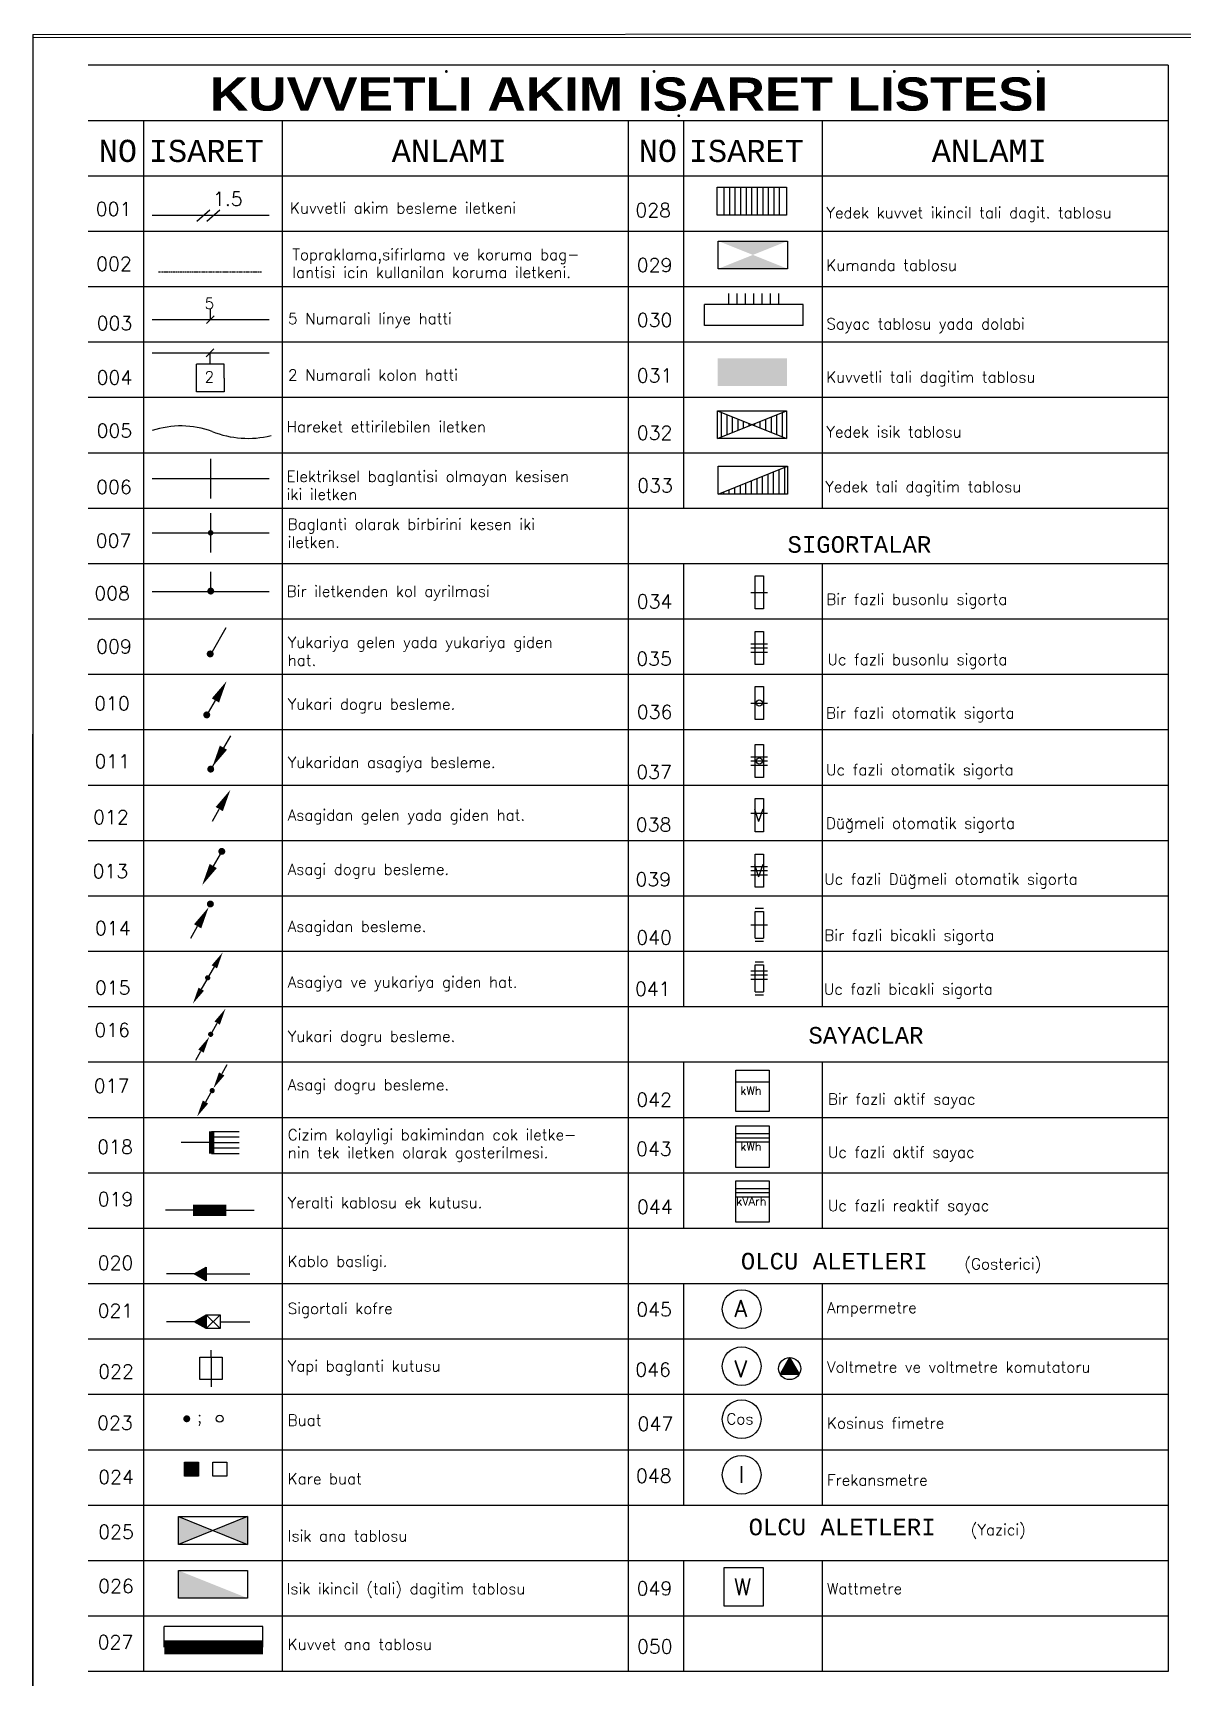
# Model space of a CAD drawing. Header units: millimetres. Extents: x -4402 to 30102, y 1696 to 6551.
# Drawn here: x 25472 to 25965, y 5472 to 6179 of the extents above; entities that cross this region are included whole.
import ezdxf

# ---------------------------------------------------------------- set-up
doc = ezdxf.new("R2010")
doc.units = ezdxf.units.MM
doc.linetypes.add('DASHED', pattern=[0.75, 0.5, -0.25])
for name, color, linetype, lineweight in [('ANTET', 2, 'Continuous', 15), ('Linye', 4, 'Continuous', 50), ('SORTI', 3, 'Continuous', 30)]:
    doc.layers.add(name, color=color, linetype=linetype, lineweight=lineweight)
for name, color, linetype in [('Kapi_Pencere', 7, 'Continuous'), ('NO1', 40, 'Continuous'), ('NO2', 3, 'Continuous'), ('NO3', 3, 'Continuous'), ('Olculendirme', 7, 'Continuous')]:
    doc.layers.add(name, color=color, linetype=linetype)
doc.styles.add('MONOTXT', font='monotxt.shx')
doc.styles.add('ROMANC', font='', dxfattribs={"width": 0.9})
doc.styles.add('ROMANS', font='ROMANS.shx', dxfattribs={"width": 0.7})
doc.styles.get('ROMANC').set_extended_font_data('Arial Black')

msp = doc.modelspace()

# ---------------------------------------------------------------- linework, layer by layer
at = {"color": 3, "linetype": 'DASHED'}
msp.add_line((25525.62, 6076.2), (25569.95, 6076.2), dxfattribs=at)
at = {"layer": 'ANTET'}
for p, q in [((26471.31, 6176.85), (25471.59, 6176.85)), ((25471.59, 4762.91), (25471.59, 5799.72))]:
    msp.add_line(p, q, dxfattribs=at)
at = {"layer": 'Kapi_Pencere', "color": 2}
msp.add_line((25471.59, 6178.2), (26971.81, 6178.88), dxfattribs=at)
at = {"layer": 'Linye', "color": 3, "lineweight": -2}
msp.add_line((25471.59, 5841.03), (25471.59, 5213), dxfattribs=at)
at = {"layer": 'NO1', "color": 142}
for p, q in [((25547.59, 6102.76), (25542.07, 6097.85)), ((25551.88, 6102.76), (25546.35, 6097.85))]:
    msp.add_line(p, q, dxfattribs=at)
at = {"layer": 'NO1', "color": 3}
for p, q in [((25534.11, 5541.24), (25563.86, 5529.34)), ((25563.86, 5541.24), (25534.11, 5529.34))]:
    msp.add_line(p, q, dxfattribs=at)
for points in [[(25534.11, 5541.24), (25548.98, 5535.29), (25534.11, 5529.34)], [(25548.98, 5535.29), (25563.86, 5541.24), (25563.86, 5529.34)]]:
    msp.add_solid(points, dxfattribs=at)
at = {"layer": 'NO2', "color": 40}
for p, q in [((25959.55, 6164.95), (25495.39, 6164.95)), ((25959.55, 6164.95), (25959.55, 5474.66)), ((25959.55, 6141.14), (25495.39, 6141.14)), ((25519.19, 6141.14), (25519.19, 5474.66)), ((25578.7, 6141.14), (25578.7, 5474.66)), ((25727.47, 6141.14), (25727.47, 5474.66)), ((25751.27, 6141.14), (25751.27, 5974.52)), ((25810.78, 6141.14), (25810.78, 5974.52)), ((25959.55, 6117.34), (25495.39, 6117.34)), ((25959.55, 6093.54), (25495.39, 6093.54)), ((25959.55, 6069.74), (25495.39, 6069.74)), ((25959.55, 6045.93), (25495.39, 6045.93)), ((25959.55, 6022.13), (25495.39, 6022.13)), ((25959.55, 5998.33), (25495.39, 5998.33)), ((25959.55, 5974.52), (25495.39, 5974.52)), ((25959.55, 5950.72), (25495.39, 5950.72)), ((25751.27, 5950.72), (25751.27, 5760.3)), ((25810.78, 5950.72), (25810.78, 5760.3)), ((25959.55, 5926.92), (25495.39, 5926.92)), ((25959.55, 5903.12), (25495.39, 5903.12)), ((25959.55, 5879.31), (25495.39, 5879.31)), ((25959.55, 5855.51), (25495.39, 5855.51)), ((25959.55, 5831.71), (25495.39, 5831.71)), ((25959.55, 5807.9), (25495.39, 5807.9)), ((25959.55, 5784.1), (25495.39, 5784.1)), ((25959.55, 5760.3), (25495.39, 5760.3)), ((25959.55, 5736.5), (25495.39, 5736.5)), ((25751.27, 5736.5), (25751.27, 5665.09)), ((25810.78, 5736.5), (25810.78, 5665.09)), ((25959.55, 5712.69), (25495.39, 5712.69)), ((25959.55, 5688.89), (25495.39, 5688.89)), ((25959.55, 5665.09), (25495.39, 5665.09)), ((25959.55, 5641.28), (25495.39, 5641.28)), ((25751.27, 5641.28), (25751.27, 5546.07)), ((25810.78, 5641.28), (25810.78, 5546.07)), ((25959.55, 5617.48), (25495.39, 5617.48)), ((25959.55, 5593.68), (25495.39, 5593.68)), ((25959.55, 5569.88), (25495.39, 5569.88)), ((25959.55, 5546.07), (25495.39, 5546.07)), ((25959.55, 5522.27), (25495.39, 5522.27)), ((25751.27, 5522.27), (25751.27, 5474.66)), ((25810.78, 5522.27), (25810.78, 5474.66)), ((25959.55, 5498.47), (25495.39, 5498.47)), ((25959.55, 5474.66), (25495.39, 5474.66))]:
    msp.add_line(p, q, dxfattribs=at)
at = {"layer": 'NO3'}
for p, q in [((25765.74, 6112.51), (25795.49, 6112.51)), ((25765.74, 6100.61), (25765.74, 6112.51)), ((25768.72, 6100.61), (25768.72, 6112.51)), ((25771.1, 6100.61), (25771.1, 6112.51)), ((25773.48, 6100.61), (25773.48, 6112.51)), ((25775.86, 6100.61), (25775.86, 6112.51)), ((25778.24, 6100.61), (25778.24, 6112.51)), ((25780.62, 6100.61), (25780.62, 6112.51)), ((25783, 6100.61), (25783, 6112.51)), ((25785.38, 6100.61), (25785.38, 6112.51)), ((25787.76, 6100.61), (25787.76, 6112.51)), ((25790.14, 6100.61), (25790.14, 6112.51)), ((25792.52, 6100.61), (25792.52, 6112.51)), ((25795.49, 6112.51), (25795.49, 6100.61)), ((25795.49, 6100.61), (25765.74, 6100.61)), ((25766.14, 6089.42), (25795.9, 6089.42)), ((25766.14, 6077.52), (25766.14, 6089.42)), ((25795.9, 6089.42), (25795.9, 6077.52)), ((25795.9, 6077.52), (25766.14, 6077.52)), ((25770.7, 6062.11), (25770.7, 6066.87)), ((25774.27, 6062.11), (25774.27, 6066.87)), ((25777.84, 6062.11), (25777.84, 6066.87)), ((25781.41, 6062.11), (25781.41, 6066.87)), ((25784.98, 6062.11), (25784.98, 6066.87)), ((25788.55, 6062.11), (25788.55, 6066.87)), ((25792.12, 6062.11), (25792.12, 6066.87)), ((25760.21, 6053.18), (25760.21, 6062.11)), ((25802.61, 6062.11), (25760.21, 6062.11)), ((25802.61, 6053.18), (25802.61, 6062.11)), ((25802.61, 6053.18), (25760.21, 6053.18)), ((25765.75, 6016.48), (25795.5, 6016.48)), ((25765.75, 6004.57), (25765.75, 6016.48)), ((25767.53, 6005.29), (25767.53, 6015.76)), ((25769.91, 6006.24), (25769.91, 6014.81)), ((25772.29, 6007.19), (25772.29, 6013.86)), ((25788.96, 6007.19), (25788.96, 6013.86)), ((25791.34, 6006.24), (25791.34, 6014.81)), ((25793.72, 6005.29), (25793.72, 6015.76)), ((25795.5, 6016.48), (25795.5, 6004.57)), ((25774.67, 6008.14), (25774.67, 6012.91)), ((25777.05, 6009.1), (25777.05, 6011.96)), ((25779.43, 6010.05), (25779.43, 6011)), ((25781.82, 6010.05), (25781.82, 6011)), ((25784.2, 6009.1), (25784.2, 6011.96)), ((25786.58, 6008.14), (25786.58, 6012.91)), ((25795.5, 6004.57), (25765.75, 6004.57)), ((25766.14, 5992.61), (25795.9, 5992.61)), ((25766.14, 5980.71), (25766.14, 5992.61)), ((25794.71, 5980.71), (25794.71, 5992.14)), ((25795.9, 5992.61), (25795.9, 5980.71)), ((25778.04, 5980.71), (25778.04, 5985.47)), ((25780.42, 5980.71), (25780.42, 5986.43)), ((25782.81, 5980.71), (25782.81, 5987.38)), ((25785.19, 5980.71), (25785.19, 5988.33)), ((25787.57, 5980.71), (25787.57, 5989.28)), ((25789.95, 5980.71), (25789.95, 5990.23)), ((25792.33, 5980.71), (25792.33, 5991.19)), ((25795.9, 5980.71), (25766.14, 5980.71)), ((25768.52, 5980.71), (25768.52, 5981.66)), ((25770.9, 5980.71), (25770.9, 5982.62)), ((25773.28, 5980.71), (25773.28, 5983.57)), ((25775.66, 5980.71), (25775.66, 5984.52)), ((25548.72, 5913.1), (25554.67, 5923.41)), ((25547.08, 5886.85), (25550.05, 5892)), ((25556.45, 5876.85), (25553.48, 5871.7)), ((25548.72, 5863.46), (25551.69, 5868.61)), ((25548.72, 5840.17), (25551.69, 5845.32)), ((25552.07, 5826), (25549.09, 5820.85)), ((25539.42, 5789.79), (25542.39, 5794.94)), ((25547.35, 5773.66), (25549.58, 5777.52)), ((25546.17, 5771.77), (25543.94, 5767.9)), ((25548.57, 5749.5), (25550.8, 5753.37)), ((25541.6, 5737.42), (25543.83, 5741.29)), ((25554.97, 5735.36), (25552.74, 5731.5)), ((25547.99, 5723.28), (25545.76, 5719.42)), ((25548.41, 5706.82), (25560.31, 5706.82)), ((25548.41, 5704.44), (25560.31, 5704.44)), ((25548.41, 5702.06), (25535.31, 5702.06)), ((25548.41, 5702.06), (25560.31, 5702.06)), ((25548.41, 5699.68), (25560.31, 5699.68)), ((25548.41, 5697.3), (25560.31, 5697.3)), ((25540.43, 5672.88), (25528.53, 5672.88)), ((25554.72, 5672.88), (25566.62, 5672.88)), ((25540.96, 5645.54), (25546.11, 5648.52)), ((25546.11, 5648.52), (25546.11, 5642.56)), ((25540.96, 5645.54), (25529.06, 5645.54)), ((25546.11, 5642.56), (25540.96, 5645.54)), ((25546.11, 5645.54), (25564.76, 5645.54)), ((25540.96, 5625.03), (25529.06, 5625.03)), ((25540.96, 5625.03), (25546.11, 5628.01)), ((25546.11, 5622.06), (25540.96, 5625.03)), ((25546.11, 5628.01), (25546.11, 5622.06)), ((25546.11, 5628.01), (25552.06, 5628.01)), ((25546.11, 5628.01), (25552.06, 5622.06)), ((25552.06, 5628.01), (25546.11, 5622.06)), ((25552.06, 5628.01), (25552.06, 5622.06)), ((25552.06, 5625.03), (25564.76, 5625.03)), ((25552.06, 5622.06), (25546.11, 5622.06)), ((25548.14, 5609.71), (25548.14, 5612.79)), ((25543.38, 5609.71), (25552.9, 5609.71)), ((25543.38, 5600.18), (25543.38, 5609.71)), ((25548.14, 5609.71), (25548.14, 5600.18)), ((25552.9, 5609.71), (25552.9, 5600.18)), ((25552.9, 5600.18), (25543.38, 5600.18)), ((25548.14, 5600.18), (25548.14, 5597.1)), ((25536.77, 5564.64), (25542.72, 5564.64)), ((25536.77, 5558.69), (25536.77, 5564.64)), ((25542.72, 5564.64), (25542.72, 5558.69)), ((25548.95, 5558.69), (25548.95, 5564.64)), ((25548.95, 5564.64), (25554.9, 5564.64)), ((25554.9, 5564.64), (25554.9, 5558.69)), ((25542.72, 5558.69), (25536.77, 5558.69)), ((25554.9, 5558.69), (25548.95, 5558.69)), ((25534.11, 5529.34), (25534.11, 5541.24)), ((25534.11, 5541.24), (25563.86, 5541.24)), ((25563.86, 5541.24), (25563.86, 5529.34)), ((25563.86, 5529.34), (25534.11, 5529.34)), ((25768.75, 5519.45), (25785.42, 5519.45)), ((25768.75, 5502.79), (25768.75, 5519.45)), ((25785.42, 5519.45), (25785.42, 5502.79)), ((25534.11, 5518.11), (25563.86, 5518.11)), ((25534.11, 5506.21), (25534.11, 5518.11)), ((25563.86, 5518.11), (25563.86, 5506.21)), ((25563.86, 5506.21), (25534.11, 5506.21)), ((25785.42, 5502.79), (25768.75, 5502.79)), ((25528.07, 5485.1), (25528.07, 5494.02)), ((25570.48, 5494.02), (25528.07, 5494.02)), ((25570.48, 5485.1), (25570.48, 5494.02))]:
    msp.add_line(p, q, dxfattribs=at)
at = {"layer": 'NO3', "color": 40}
for p, q in [((25522.84, 6100.5), (25573.09, 6100.5)), ((25522.84, 6055.65), (25573.09, 6055.65)), ((25522.84, 6041.35), (25573.09, 6041.35)), ((25547.96, 5995.85), (25547.96, 5978.84)), ((25522.84, 5987.34), (25573.09, 5987.34)), ((25547.96, 5972.53), (25547.96, 5955.52)), ((25522.84, 5964.03), (25573.09, 5964.03)), ((25547.96, 5947.33), (25547.96, 5938.82)), ((25522.84, 5938.82), (25573.09, 5938.82))]:
    msp.add_line(p, q, dxfattribs=at)
at = {"layer": 'NO3', "color": 142}
for p, q in [((25546.16, 6053.96), (25549.53, 6057.33)), ((25547.85, 6060.18), (25547.85, 6055.65)), ((25546.05, 6039.67), (25549.41, 6043.04)), ((25541.9, 6024.61), (25541.9, 6036.51)), ((25553.8, 6036.51), (25541.9, 6036.51)), ((25547.85, 6036.51), (25547.85, 6041.35)), ((25553.8, 6030.56), (25553.8, 6036.51)), ((25553.8, 6030.56), (25553.8, 6024.61)), ((25553.8, 6024.61), (25541.9, 6024.61))]:
    msp.add_line(p, q, dxfattribs=at)
at = {"layer": 'NO3', "color": 3}
for p, q in [((25765.75, 6004.57), (25795.5, 6016.48)), ((25765.75, 6016.48), (25795.5, 6004.57)), ((25766.14, 5980.71), (25795.9, 5992.61)), ((25781.97, 5945.59), (25785.54, 5945.59)), ((25781.97, 5931.31), (25781.97, 5945.59)), ((25785.54, 5945.59), (25785.54, 5931.31)), ((25780.18, 5938.45), (25787.33, 5938.45)), ((25785.54, 5931.31), (25781.97, 5931.31)), ((25781.97, 5907.41), (25781.97, 5921.69)), ((25781.97, 5921.69), (25785.54, 5921.69)), ((25785.54, 5921.69), (25785.54, 5907.41)), ((25780.18, 5916.33), (25787.33, 5916.33)), ((25780.18, 5914.55), (25787.33, 5914.55)), ((25780.18, 5912.76), (25787.33, 5912.76)), ((25785.54, 5907.41), (25781.97, 5907.41)), ((25781.97, 5883.75), (25781.97, 5898.03)), ((25781.97, 5898.03), (25785.54, 5898.03)), ((25785.54, 5898.03), (25785.54, 5883.75)), ((25780.18, 5890.89), (25787.33, 5890.89)), ((25785.54, 5883.75), (25781.97, 5883.75)), ((25781.97, 5873.13), (25785.54, 5873.13)), ((25781.97, 5858.84), (25781.97, 5873.13)), ((25785.54, 5873.13), (25785.54, 5858.84)), ((25780.18, 5867.77), (25787.33, 5867.77)), ((25780.18, 5865.99), (25787.33, 5865.99)), ((25780.18, 5864.2), (25787.33, 5864.2)), ((25785.54, 5858.84), (25781.97, 5858.84)), ((25780.18, 5843.6), (25787.33, 5843.6)), ((25781.97, 5849.81), (25785.54, 5849.81)), ((25781.97, 5835.53), (25781.97, 5849.81)), ((25785.54, 5849.81), (25785.54, 5835.53)), ((25785.54, 5835.53), (25781.97, 5835.53)), ((25781.97, 5811.72), (25781.97, 5826)), ((25781.97, 5826), (25785.54, 5826)), ((25785.54, 5826), (25785.54, 5811.72)), ((25780.18, 5820.65), (25787.33, 5820.65)), ((25780.18, 5818.86), (25787.33, 5818.86)), ((25780.18, 5817.08), (25787.33, 5817.08)), ((25785.54, 5811.72), (25781.97, 5811.72)), ((25781.97, 5802.7), (25785.54, 5802.7)), ((25781.97, 5789.77), (25781.97, 5801.35)), ((25781.97, 5801.35), (25785.54, 5801.35)), ((25785.54, 5801.35), (25785.54, 5789.77)), ((25780.18, 5795.56), (25787.33, 5795.56)), ((25781.97, 5789.77), (25785.54, 5789.77)), ((25785.54, 5788.42), (25781.97, 5788.42)), ((25780.18, 5775.83), (25787.33, 5775.83)), ((25780.18, 5774.05), (25787.33, 5774.05)), ((25781.97, 5779.69), (25785.54, 5779.69)), ((25781.97, 5778.34), (25785.54, 5778.34)), ((25781.97, 5766.76), (25781.97, 5778.34)), ((25785.54, 5778.34), (25785.54, 5766.76)), ((25780.18, 5772.26), (25787.33, 5772.26)), ((25781.97, 5766.76), (25785.54, 5766.76)), ((25785.54, 5765.41), (25781.97, 5765.41)), ((25773.72, 5733.14), (25788, 5733.14)), ((25773.72, 5715.29), (25773.72, 5733.14)), ((25788, 5733.14), (25788, 5715.29)), ((25773.72, 5728.05), (25788, 5728.05)), ((25788, 5715.29), (25773.72, 5715.29)), ((25773.72, 5691.3), (25773.72, 5709.16)), ((25773.72, 5709.16), (25788, 5709.16)), ((25773.72, 5705.85), (25788, 5705.85)), ((25773.72, 5704.07), (25788, 5704.07)), ((25773.72, 5702.28), (25788, 5702.28)), ((25788, 5709.16), (25788, 5691.3)), ((25788, 5691.3), (25773.72, 5691.3)), ((25773.72, 5685.62), (25788, 5685.62)), ((25773.72, 5667.77), (25773.72, 5685.62)), ((25773.72, 5682.32), (25788, 5682.32)), ((25788, 5685.62), (25788, 5667.77)), ((25773.72, 5680.53), (25788, 5680.53)), ((25773.72, 5678.75), (25788, 5678.75)), ((25788, 5667.77), (25773.72, 5667.77)), ((25796.82, 5609.63), (25792.7, 5602.49)), ((25796.82, 5609.63), (25800.94, 5602.49)), ((25792.7, 5602.49), (25800.94, 5602.49))]:
    msp.add_line(p, q, dxfattribs=at)
at = {"layer": 'NO3', "color": 7, "const_width": 0.595}
for points in [[(25648.99, 6162.3, 1), (25649.59, 6162.3, 1)], [(25738.25, 6162.3, 1), (25738.84, 6162.3, 1)], [(25841.5, 6162.3, 1), (25842.09, 6162.3, 1)], [(25903.36, 6162.3, 1), (25903.96, 6162.3, 1)], [(25748.88, 6143.27, 1), (25749.48, 6143.27, 1)]]:
    msp.add_lwpolyline(points, format="xyb", close=True, dxfattribs=at)
at = {"layer": 'NO3', "color": 40, "const_width": 1.19}
msp.add_lwpolyline([(25547.37, 5964.03, 1), (25548.56, 5964.03, 1)], format="xyb", close=True, dxfattribs=at)
at = {"layer": 'NO3'}
for points, const_width in [([(25547.28, 5939, 1), (25548.76, 5939, 1)], 1.49), ([(25547.05, 5911.98, 1), (25548.54, 5911.98, 1)], 1.49), ([(25545.56, 5885.78, 1), (25547.05, 5885.78, 1)], 1.49), ([(25547.28, 5862.49, 1), (25548.76, 5862.49, 1)], 1.49), ([(25552.04, 5827.14, 1), (25553.53, 5827.14, 1)], 1.49), ([(25547.13, 5804.52, 1), (25548.62, 5804.52, 1)], 1.49), ([(25546.15, 5772.82, 1), (25547.27, 5772.82, 1)], 1.12), ([(25547.44, 5748.53, 1), (25548.55, 5748.53, 1)], 1.12), ([(25548.09, 5724.32, 1), (25549.2, 5724.32, 1)], 1.12), ([(25536.98, 5583.3, 1), (25538.46, 5583.3, 1)], 1.49)]:
    msp.add_lwpolyline(points, format="xyb", close=True, dxfattribs=dict(at, const_width=const_width))
for points in [[(25550.05, 5892, 3.57, 0, 0), (25554.81, 5900.25, 0, 0, 0)], [(25553.48, 5871.7, 3.57, 0, 0), (25548.72, 5863.46, 0, 0, 0)], [(25551.69, 5845.32, 3.57, 0, 0), (25556.45, 5853.56, 0, 0, 0)], [(25549.09, 5820.85, 3.57, 0, 0), (25544.33, 5812.6, 0, 0, 0)], [(25542.39, 5794.94, 3.57, 0, 0), (25547.15, 5803.19, 0, 0, 0)], [(25549.58, 5777.52, 2.68, 0, 0), (25553.15, 5783.71, 0, 0, 0)], [(25543.94, 5767.9, 2.68, 0, 0), (25540.37, 5761.72, 0, 0, 0)], [(25550.8, 5753.37, 2.68, 0, 0), (25554.37, 5759.55, 0, 0, 0)], [(25543.83, 5741.29, 2.68, 0, 0), (25547.4, 5747.47, 0, 0, 0)], [(25552.74, 5731.5, 2.68, 0, 0), (25549.17, 5725.31, 0, 0, 0)], [(25545.76, 5719.42, 2.68, 0, 0), (25542.19, 5713.23, 0, 0, 0)]]:
    msp.add_lwpolyline(points, format="xyseb", dxfattribs=at)
for points, const_width in [([(25548.41, 5706.82), (25548.41, 5697.3)], 2.38), ([(25540.43, 5672.88), (25554.72, 5672.88)], 4.76)]:
    msp.add_lwpolyline(points, dxfattribs=dict(at, const_width=const_width))
at = {"layer": 'NO3', "color": 3, "const_width": 5.95}
msp.add_lwpolyline([(25528.07, 5485.1), (25570.48, 5485.1)], dxfattribs=at)
at = {"layer": 'NO3', "color": 3}
for centre, radius in [((25783.76, 5890.89), 1.34), ((25783.76, 5865.99), 1.34), ((25776.2, 5630.44), 8.33), ((25776.2, 5605.89), 8.33), ((25796.82, 5604.87), 4.76), ((25776.2, 5583.09), 8.33), ((25776.2, 5559.26), 8.33)]:
    msp.add_circle(centre, radius, dxfattribs=at)
at = {"layer": 'NO3'}
msp.add_circle((25551.86, 5583.3), 1.49, dxfattribs=at)
at = {"layer": 'NO3', "color": 40}
for centre, radius, start, end in [((25535.21, 5970.96), 39, 69.91848, 108.49542), ((25564.05, 6046.25), 41.63, 248.21586, 283.73276)]:
    msp.add_arc(centre, radius, start, end, dxfattribs=at)
at = {"layer": 'NO3'}
for points in [[(25766.14, 6089.42), (25795.9, 6089.42), (25795.9, 6077.52), (25766.14, 6077.52)], [(25765.96, 6039.01), (25795.71, 6039.01), (25765.96, 6027.11), (25795.71, 6027.11)], [(25765.96, 6039.01), (25795.71, 6039.01), (25765.96, 6027.11), (25795.71, 6027.11)], [(25546.11, 5648.52), (25540.96, 5645.54), (25546.11, 5642.56), (25546.11, 5648.52)], [(25540.96, 5645.54), (25546.11, 5642.56), (25546.11, 5648.52), (25543.53, 5644.05)], [(25546.11, 5642.56), (25540.96, 5645.54), (25546.11, 5648.52), (25543.53, 5644.05)], [(25546.11, 5622.06), (25540.96, 5625.03), (25546.11, 5628.01), (25543.53, 5623.55)], [(25540.96, 5625.03), (25546.11, 5622.06), (25546.11, 5628.01), (25543.53, 5623.55)], [(25546.11, 5628.01), (25540.96, 5625.03), (25546.11, 5622.06), (25546.11, 5628.01)], [(25536.77, 5564.64), (25536.77, 5558.69), (25542.72, 5564.64), (25542.72, 5558.69)]]:
    msp.add_solid(points, dxfattribs=at)
at = {"layer": 'NO3', "color": 3}
for points in [[(25796.82, 5609.63), (25800.94, 5602.49), (25792.7, 5602.49), (25794.76, 5606.06)], [(25792.7, 5602.49), (25800.94, 5602.49), (25796.82, 5609.63), (25794.76, 5606.06)], [(25563.86, 5506.21), (25534.11, 5518.11), (25534.11, 5506.21)]]:
    msp.add_solid(points, dxfattribs=at)
at = {"layer": 'Olculendirme'}
msp.add_line((25471.59, 6178.2), (25471.59, 4762.91), dxfattribs=at)
at = {"layer": 'SORTI'}
for p, q in [((25471.59, 5877.47), (25471.59, 4762.91)), ((25471.59, 5799.93), (25471.59, 4762.91)), ((25471.59, 4762.91), (25471.59, 5764.48))]:
    msp.add_line(p, q, dxfattribs=at)

# ---------------------------------------------------------------- texts
at = {"layer": 'NO1', "color": 240, "style": 'ROMANC'}
msp.add_text('KUVVETLI AKIM ISARET LISTESI', height=14.2817, dxfattribs=at).set_placement((25547.68, 6145.47))
at = {"layer": 'NO1', "color": 40}
for s, height, style, p in [('NO ', 9.521, 'MONOTXT', (25499.88, 6123.41)), ('ISARET ', 9.521, 'MONOTXT', (25521.41, 6123.39)), ('ANLAMI', 9.521, 'MONOTXT', (25625.81, 6123.4)), ('ISARET ', 9.521, 'MONOTXT', (25753.48, 6123.39)), ('ANLAMI', 9.521, 'MONOTXT', (25857.89, 6123.4)), ('SIGORTALAR', 7.141, 'MONOTXT', (25795.89, 5955.46)), ('SAYACLAR', 7.141, 'MONOTXT', (25804.9, 5744.52)), ('OLCU ALETLERI', 7.1409, 'MONOTXT', (25775.85, 5647.46)), ('(Gosterici)', 4.7606, 'ROMANS', (25871.94, 5647.49)), ('OLCU ALETLERI', 7.1409, 'MONOTXT', (25779.19, 5533.23)), ('(Yazici)', 4.761, 'ROMANS', (25874.66, 5533.26))]:
    msp.add_text(s, height=height, dxfattribs=dict(at, style=style)).set_placement(p)
at = {"layer": 'NO1', "color": 2, "style": 'MONOTXT'}
msp.add_text('NO ', height=9.521, dxfattribs=at).set_placement((25731.95, 6123.41))
at = {"layer": 'NO1', "color": 140, "style": 'ROMANS'}
for s, height, p in [('001', 5.951, (25498.61, 6100.21)), ('Kuvvetli akim besleme iletkeni', 4.7606, (25582.13, 6101.24)), ('028', 5.951, (25730.54, 6099.73)), ('Yedek kuvvet ikincil tali dagit. tablosu', 4.7606, (25812.61, 6099.22)), ('Topraklama,sifirlama ve koruma bag-', 4.7606, (25583.09, 6081.25)), ('002', 5.951, (25498.8, 6076.62)), ('lantisi icin kullanilan koruma iletkeni.', 4.7606, (25583.09, 6073.55)), ('029', 5.951, (25731.14, 6076.13)), ('Kumanda tablosu', 4.7606, (25812.61, 6076.67)), ('003', 5.951, (25498.99, 6051.18)), ('5 Numarali linye hatti', 4.7606, (25581.26, 6053.74)), ('030', 5.951, (25731.14, 6052.53)), ('Sayac tablosu yada dolabi', 4.7606, (25812.61, 6051.47)), ('2 Numarali kolon hatti', 4.7606, (25581.26, 6029.46)), ('031', 5.951, (25731.14, 6028.63)), ('004', 5.951, (25498.98, 6027.81)), ('Kuvvetli tali dagitim tablosu', 4.7606, (25812.51, 6028.61)), ('005', 5.951, (25498.98, 6004.95)), ('Hareket ettirilebilen iletken', 4.7606, (25580.62, 6007.22)), ('032', 5.951, (25731.14, 6004.05)), ('Yedek isik tablosu', 4.7606, (25812.61, 6005.05)), ('006', 5.951, (25498.79, 5980.78)), ('Elektriksel baglantisi olmayan kesisen', 4.7606, (25580.62, 5985.91)), ('033', 5.951, (25731.32, 5981.42)), ('Yedek tali dagitim tablosu', 4.7606, (25812.12, 5981.48)), ('iki iletken', 4.7606, (25580.62, 5978.2)), ('Baglanti olarak birbirini kesen iki ', 4.7606, (25581.09, 5965.34)), ('007', 5.951, (25498.61, 5957.69)), ('iletken.', 4.761, (25581.09, 5957.63)), ('008', 5.951, (25498, 5935.07)), ('Bir iletkenden kol ayrilmasi', 4.7606, (25580.66, 5936.52)), ('034', 5.951, (25731.12, 5931.54)), ('Bir fazli busonlu sigorta', 4.7606, (25812.61, 5933.1)), ('009', 5.951, (25498.79, 5912.2)), ('Yukariya gelen yada yukariya giden ', 4.7606, (25581.13, 5914.6)), ('hat.', 4.761, (25581.13, 5906.89)), ('035', 5.951, (25730.92, 5906.95)), ('Uc fazli busonlu sigorta', 4.7606, (25813.07, 5907.21)), ('010', 5.951, (25497.95, 5887.76)), ('Yukari dogru besleme.', 4.7606, (25581.13, 5888.05)), ('036', 5.951, (25731.14, 5884.08)), ('Bir fazli otomatik sigorta ', 4.7606, (25812.48, 5884.24)), ('011', 5.951, (25498.1, 5862.87)), ('Yukaridan asagiya besleme.', 4.7606, (25581.13, 5862.97)), ('Uc fazli otomatik sigorta', 4.7606, (25812.48, 5859.85)), ('037', 5.951, (25730.94, 5858.27)), ('012', 5.951, (25497.49, 5838.89)), ('Asagidan gelen yada giden hat.', 4.7606, (25581.13, 5840.37)), ('038', 5.951, (25730.71, 5835.65)), ('Düğmeli otomatik sigorta', 4.7606, (25812.48, 5836.89)), ('013', 5.951, (25497.25, 5815.68)), ('Asagi dogru besleme.', 4.7606, (25581.13, 5817.05)), ('039', 5.951, (25730.57, 5812.12)), ('Uc fazli Düğmeli otomatik sigorta', 4.7606, (25811.68, 5812.84)), ('014', 5.951, (25498.25, 5791.15)), ('Asagidan besleme.', 4.7606, (25581.13, 5792.53)), ('040', 5.951, (25730.93, 5787.19)), ('Bir fazli bicakli sigorta', 4.7606, (25811.75, 5788.71)), ('Asagiya ve yukariya giden hat.', 4.7606, (25581.13, 5768.61)), ('015', 5.951, (25498.25, 5765.6)), ('041', 5.951, (25730.36, 5765.07)), ('Uc fazli bicakli sigorta', 4.7606, (25811.53, 5765.57)), ('016', 5.951, (25498.01, 5747.41)), ('Yukari dogru besleme.', 4.7606, (25581.13, 5745.3)), ('017', 5.951, (25497.78, 5723.44)), ('Asagi dogru besleme.', 4.7606, (25581.13, 5724.47)), ('042', 5.951, (25730.93, 5717.44)), ('Bir fazli aktif sayac', 4.7606, (25813.29, 5718.31)), ('018', 5.951, (25499.24, 5697.17)), ('Cizim kolayligi bakimindan cok iletke-', 4.7606, (25581.13, 5703)), ('043', 5.951, (25730.83, 5696.33)), ('nin tek iletken olarak gosterilmesi.', 4.7606, (25581.13, 5695.29)), ('Uc fazli aktif sayac', 4.7606, (25813.29, 5695.5)), ('019', 5.951, (25499.47, 5674.74)), ('Yeralti kablosu ek kutusu.', 4.7606, (25581.13, 5673.84)), ('044', 5.951, (25731.19, 5671.39)), ('Uc fazli reaktif sayac', 4.7606, (25813.29, 5672.58)), ('020', 5.951, (25499.47, 5647.35)), ('Kablo basligi.', 4.7606, (25581.13, 5648.62)), ('021', 5.951, (25499.43, 5626.8)), ('Sigortali kofre', 4.7606, (25581.13, 5628.34)), ('045', 5.951, (25730.9, 5627.33)), ('Ampermetre ', 4.7606, (25812.89, 5628.72)), ('022', 5.951, (25499.67, 5600.68)), ('Yapi baglanti kutusu', 4.7606, (25581.13, 5603.62)), ('046', 5.951, (25730.48, 5601.46)), ('Voltmetre ve voltmetre komutatoru', 4.7606, (25812.89, 5603.17)), ('023', 5.951, (25499.2, 5578.57)), ('Buat', 4.761, (25581.13, 5580.31)), ('047', 5.951, (25731.45, 5578.18)), ('Kosinus fimetre', 4.7606, (25812.89, 5579.11)), ('024', 5.951, (25499.67, 5555.32)), ('048', 5.951, (25730.77, 5555.8)), ('Kare buat', 4.761, (25581.13, 5555.15)), ('Frekansmetre', 4.7606, (25812.89, 5554.57)), ('025', 5.951, (25499.67, 5531.77)), ('Isik ana tablosu', 4.7606, (25581.13, 5530.61)), ('026', 5.951, (25499.66, 5508.44)), ('Isik ikincil (tali) dagitim tablosu', 4.7606, (25580.63, 5507.91)), ('049', 5.951, (25731.07, 5507.43)), ('Wattmetre', 4.761, (25812.89, 5507.93)), ('027', 5.951, (25499.42, 5484.32)), ('Kuvvet ana tablosu', 4.7606, (25581.13, 5483.98)), ('050', 5.951, (25731.23, 5482.44))]:
    msp.add_text(s, height=height, dxfattribs=at).set_placement(p)
at = {"layer": 'NO1', "color": 142, "style": 'ROMANS'}
for s, height, p in [('1.5', 5.951, (25548.97, 6104.6)), ('5', 4.76, (25545.41, 6060.24)), ('2', 4.76, (25545.38, 6028.62)), ('kWh', 3.57, (25775.6, 5722.53)), ('kWh', 3.57, (25775.6, 5698.55)), ('kVArh', 3.57, (25773.84, 5674.97)), ('A', 7.14, (25773.13, 5627.1)), ('V', 7.14, (25773.13, 5601.25))]:
    msp.add_text(s, height=height, dxfattribs=at).set_placement(p)
at = {"layer": 'NO3', "color": 3, "style": 'ROMANS'}
for p in [(25781.44, 5839.97), (25781.44, 5816.17)]:
    msp.add_text('V', height=5.36, dxfattribs=at).set_placement(p)
at = {"layer": 'NO3', "style": 'ROMANS'}
for s, height, p in [(';', 4.76, (25542.2, 5581.74)), ('W', 7.14, (25772.95, 5507.53))]:
    msp.add_text(s, height=height, dxfattribs=at).set_placement(p)
at = {"layer": 'NO3', "color": 142, "style": 'ROMANS'}
for s, height, p in [('Cos', 4.761, (25769.65, 5580.87)), ('I', 7.14, (25774.94, 5555.78))]:
    msp.add_text(s, height=height, dxfattribs=at).set_placement(p)

doc.saveas('drawing.dxf')
